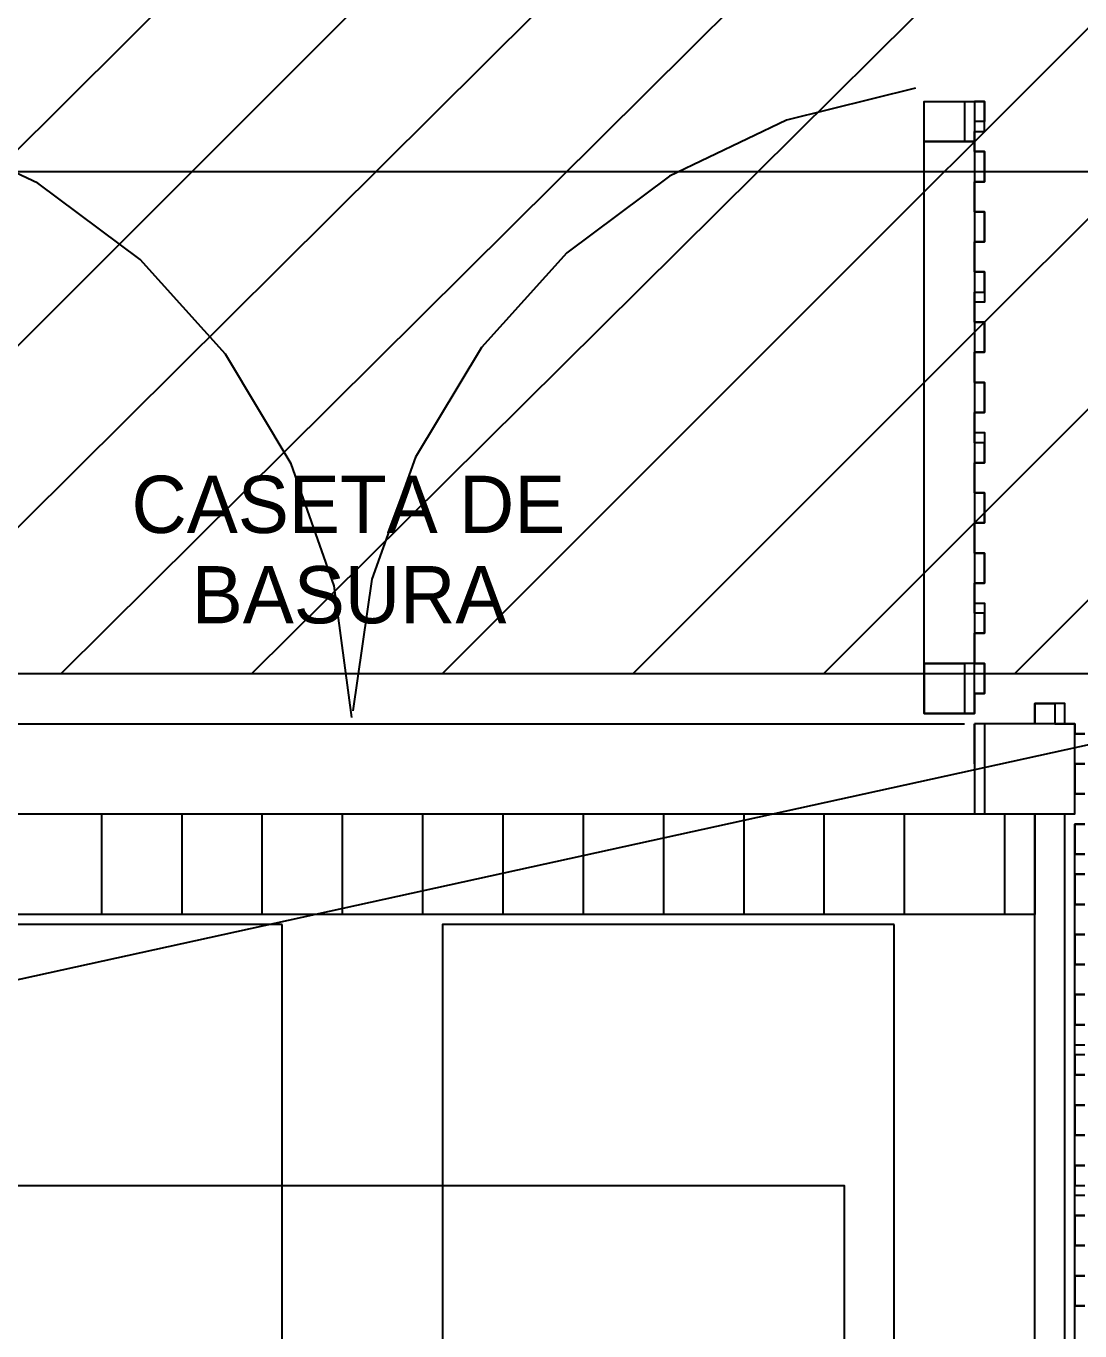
# Model space of a CAD drawing. Header units: metres. Extents: x 1 to 213, y 1 to 147.
# Drawn here: x 83.113 to 84.224, y 98.631 to 100.007 of the extents above; entities that cross this region are included whole.
import ezdxf

# ---------------------------------------------------------------- set-up
doc = ezdxf.new("R2010")
doc.units = ezdxf.units.M
doc.layers.add('00-BASE-ARQUITECTURA', color=8, linetype='Continuous')
doc.layers.add('00-BASE-TEXTO', color=8, linetype='Continuous')

msp = doc.modelspace()

# ---------------------------------------------------------------- linework, layer by layer
at = {"layer": '00-BASE-ARQUITECTURA'}
for points in [[(82.2713, 99.0494), (84.1657, 100.9332)], [(82.7581, 99.3245), (84.3668, 100.9332)], [(82.9486, 99.3245), (84.5678, 100.9332)], [(83.1497, 99.3245), (84.6208, 100.785)], [(83.3508, 99.3245), (84.6208, 100.5839)], [(83.5518, 99.3245), (84.6208, 100.3934)], [(81.922, 98.7424), (88.7694, 100.2453)], [(83.7529, 99.3245), (84.6208, 100.1924)], [(83.954, 99.3245), (84.6208, 99.9913)], [(84.0505, 99.9418), (83.9145, 99.9079), (83.7911, 99.849), (83.683, 99.7682), (83.5928, 99.6684), (83.5233, 99.5526), (83.4772, 99.4239), (83.4572, 99.2852)], [(83.4562, 99.278), (83.4374, 99.4168), (83.3921, 99.5456), (83.323, 99.6613), (83.2331, 99.761), (83.1249, 99.8414), (83.0013, 99.8995), (82.8651, 99.9322)], [(84.1128, 99.9278), (84.1128, 99.9278), (84.1234, 99.9278), (84.1234, 99.9066), (84.1128, 99.9066), (84.1128, 99.8749), (84.1234, 99.8749), (84.1234, 99.8431), (84.1128, 99.8431), (84.1128, 99.8114), (84.1234, 99.8114), (84.1234, 99.7796), (84.1128, 99.7796), (84.1128, 99.7479), (84.1234, 99.7479), (84.1234, 99.7161), (84.1128, 99.7161), (84.1128, 99.695), (84.1234, 99.695), (84.1234, 99.6632), (84.1128, 99.6632), (84.1128, 99.6314), (84.1234, 99.6314), (84.1234, 99.5997), (84.1128, 99.5997), (84.1128, 99.5785), (84.1234, 99.5785), (84.1234, 99.5468), (84.1128, 99.5468), (84.1128, 99.515), (84.1234, 99.515), (84.1234, 99.4833), (84.1128, 99.4833), (84.1128, 99.4515), (84.1234, 99.4515), (84.1234, 99.4198), (84.1128, 99.4198), (84.1128, 99.3986), (84.1234, 99.3986), (84.1234, 99.3669), (84.1128, 99.3669), (84.1128, 99.3351), (84.1234, 99.3351), (84.1234, 99.3034), (84.1128, 99.3034), (84.1128, 99.2822), (84.1128, 99.3034), (84.1234, 99.3034), (84.1234, 99.3351), (84.1128, 99.3351), (84.1128, 99.3669), (84.1234, 99.3669), (84.1234, 99.388), (84.1128, 99.388), (84.1128, 99.4198), (84.1234, 99.4198), (84.1234, 99.4515), (84.1128, 99.4515), (84.1128, 99.4833), (84.1234, 99.4833), (84.1234, 99.515), (84.1128, 99.515), (84.1128, 99.5468), (84.1234, 99.5468), (84.1234, 99.5679), (84.1128, 99.5679), (84.1128, 99.5997), (84.1234, 99.5997), (84.1234, 99.6314), (84.1128, 99.6314), (84.1128, 99.6632), (84.1234, 99.6632), (84.1234, 99.695), (84.1128, 99.695), (84.1128, 99.7267), (84.1234, 99.7267), (84.1234, 99.7479), (84.1128, 99.7479), (84.1128, 99.7796), (84.1234, 99.7796), (84.1234, 99.8114), (84.1128, 99.8114), (84.1128, 99.8431), (84.1234, 99.8431), (84.1234, 99.8749), (84.1128, 99.8749), (84.1128, 99.896), (84.1234, 99.896), (84.1234, 99.9278), (84.1128, 99.9278)], [(71.2223, 99.8537), (84.3456, 99.8537)], [(71.2223, 99.8537), (84.3456, 99.8537)], [(74.5666, 99.8537), (84.3456, 99.8537)], [(84.1551, 99.3245), (84.6208, 99.7902)], [(84.1128, 99.2822), (84.1128, 99.2822), (84.0598, 99.2822), (84.1022, 99.2822)], [(84.1763, 99.2716), (84.1763, 99.2928), (84.1974, 99.2928), (84.1974, 99.2716), (84.2186, 99.2716), (84.2186, 99.261), (84.2292, 99.261)], [(84.2292, 99.261), (84.2186, 99.261), (84.2186, 99.2716), (84.208, 99.2716), (84.208, 99.2928), (84.1763, 99.2928), (84.1763, 99.2716)], [(82.8322, 99.2716), (84.1022, 99.2716)], [(84.1128, 99.2716), (84.1128, 99.2293), (84.1128, 99.2716)], [(84.2292, 99.2293), (84.2186, 99.2293), (84.2186, 99.1975), (84.2292, 99.1975)], [(84.2292, 99.1975), (84.2186, 99.1975), (84.2186, 99.2293), (84.2292, 99.2293)], [(83.192, 99.1764), (83.192, 99.0705)], [(83.2767, 99.1764), (83.2767, 99.0705)], [(83.3614, 99.1764), (83.3614, 99.0705)], [(83.446, 99.1764), (83.446, 99.0705)], [(83.5307, 99.1764), (83.5307, 99.0705)], [(83.6154, 99.1764), (83.6154, 99.0705)], [(83.7, 99.1764), (83.7, 99.0705)], [(83.7847, 99.1764), (83.7847, 99.0705)], [(83.8694, 99.1764), (83.8694, 99.0705)], [(83.954, 99.1764), (83.954, 99.0705)], [(84.0387, 99.1764), (84.0387, 99.0705)], [(84.1445, 99.1764), (84.1445, 99.0705)], [(84.1763, 98.5308), (84.1763, 99.1764)], [(84.208, 98.5414), (84.208, 99.1764)], [(84.2292, 99.1658), (84.2186, 99.1658), (84.2186, 99.134), (84.2292, 99.134)], [(84.2292, 99.134), (84.2186, 99.134), (84.2186, 99.1658), (84.2292, 99.1658)], [(84.2186, 98.5414), (84.2186, 99.1552)], [(84.2292, 99.1129), (84.2186, 99.1129), (84.2186, 99.0811), (84.2292, 99.0811)], [(84.2292, 99.0811), (84.2186, 99.0811), (84.2186, 99.1129), (84.2292, 99.1129)], [(84.2292, 99.0494), (84.2186, 99.0494), (84.2186, 99.0176), (84.2292, 99.0176)], [(84.2292, 99.0176), (84.2186, 99.0176), (84.2186, 99.0494), (84.2292, 99.0494)], [(84.2292, 98.9859), (84.2186, 98.9859), (84.2186, 98.9541), (84.2292, 98.9541)], [(84.2292, 98.9541), (84.2186, 98.9541), (84.2186, 98.9859), (84.2292, 98.9859)], [(84.2292, 98.9012), (84.2186, 98.9012), (84.2186, 98.933), (84.2292, 98.933)], [(84.2292, 98.9224), (84.2186, 98.9224), (84.2186, 98.9012), (84.2292, 98.9012)], [(84.2292, 98.8694), (84.2186, 98.8694), (84.2186, 98.8377), (84.2292, 98.8377)], [(84.2292, 98.8377), (84.2186, 98.8377), (84.2186, 98.8694), (84.2292, 98.8694)], [(84.2292, 98.8059), (84.2186, 98.8059), (84.2186, 98.7848), (84.2292, 98.7848)], [(84.2292, 98.7742), (84.2186, 98.7742), (84.2186, 98.8059), (84.2292, 98.8059)], [(84.2292, 98.753), (84.2186, 98.753), (84.2186, 98.7213), (84.2292, 98.7213)], [(84.2292, 98.7213), (84.2186, 98.7213), (84.2186, 98.753), (84.2292, 98.753)], [(84.2292, 98.6895), (84.2186, 98.6895), (84.2186, 98.6578), (84.2292, 98.6578)], [(84.2292, 98.6578), (84.2186, 98.6578), (84.2186, 98.6895), (84.2292, 98.6895)]]:
    msp.add_lwpolyline(points, dxfattribs=at)
for points in [[(84.1128, 99.8854), (84.0598, 99.8854), (84.0598, 99.9278), (84.1128, 99.9278)], [(84.1022, 99.8854), (84.0598, 99.8854), (84.0598, 99.9278), (84.1022, 99.9278)], [(84.1128, 99.8854), (84.1128, 99.3351), (84.0598, 99.3351), (84.0598, 99.8854)], [(84.0598, 99.3351), (84.1022, 99.3351), (84.1022, 99.2822), (84.0598, 99.2822)], [(84.0598, 99.3351), (84.0598, 99.2822), (84.1128, 99.2822), (84.1128, 99.3351)], [(82.684, 99.3245), (84.2503, 99.3245), (84.2503, 98.4355), (82.684, 98.4355)], [(84.1128, 99.2716), (84.1128, 99.1764), (84.2186, 99.1764), (84.2186, 99.2716)], [(84.1234, 99.2716), (84.1234, 99.1764), (84.2186, 99.1764), (84.2186, 99.2716)], [(84.1763, 99.1764), (84.1763, 99.0705), (82.7263, 99.0705), (82.7263, 99.1764)], [(83.3825, 99.0599), (82.9063, 99.0599), (82.9063, 98.5096), (83.3825, 98.5096)], [(84.0281, 99.0599), (83.5518, 99.0599), (83.5518, 98.5096), (84.0281, 98.5096)], [(83.9752, 98.4355), (82.9698, 98.4355), (82.9698, 98.7848), (83.9752, 98.7848)]]:
    msp.add_lwpolyline(points, close=True, dxfattribs=at)

# ---------------------------------------------------------------- texts
at = {"layer": '00-BASE-TEXTO'}
for s, p in [('CASETA DE', (83.2238, 99.4727)), ('BASURA', (83.2873, 99.3774))]:
    msp.add_text(s, height=0.06035, dxfattribs=at).set_placement(p)

doc.saveas('drawing.dxf')
